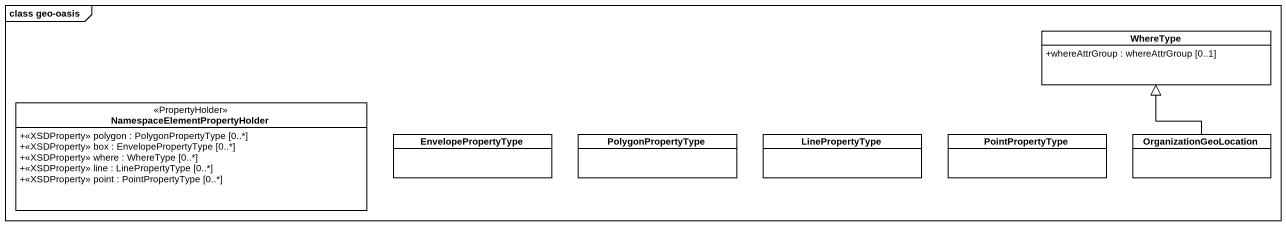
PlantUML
@startuml
mainframe class geo-oasis
hide circle
hide empty members
skinparam classAttributeIconSize 0
class WhereType {
  +whereAttrGroup : whereAttrGroup [0..1]
}
class "NamespaceElementPropertyHolder" as NamespaceElementPropertyHold <<PropertyHolder>> {
  +<<XSDProperty>> polygon : PolygonPropertyType [0..*]
  +<<XSDProperty>> box : EnvelopePropertyType [0..*]
  +<<XSDProperty>> where : WhereType [0..*]
  +<<XSDProperty>> line : LinePropertyType [0..*]
  +<<XSDProperty>> point : PointPropertyType [0..*]
}
class EnvelopePropertyType
class PolygonPropertyType
class LinePropertyType
class PointPropertyType
class OrganizationGeoLocation
OrganizationGeoLocation -up-|> WhereType
@enduml
